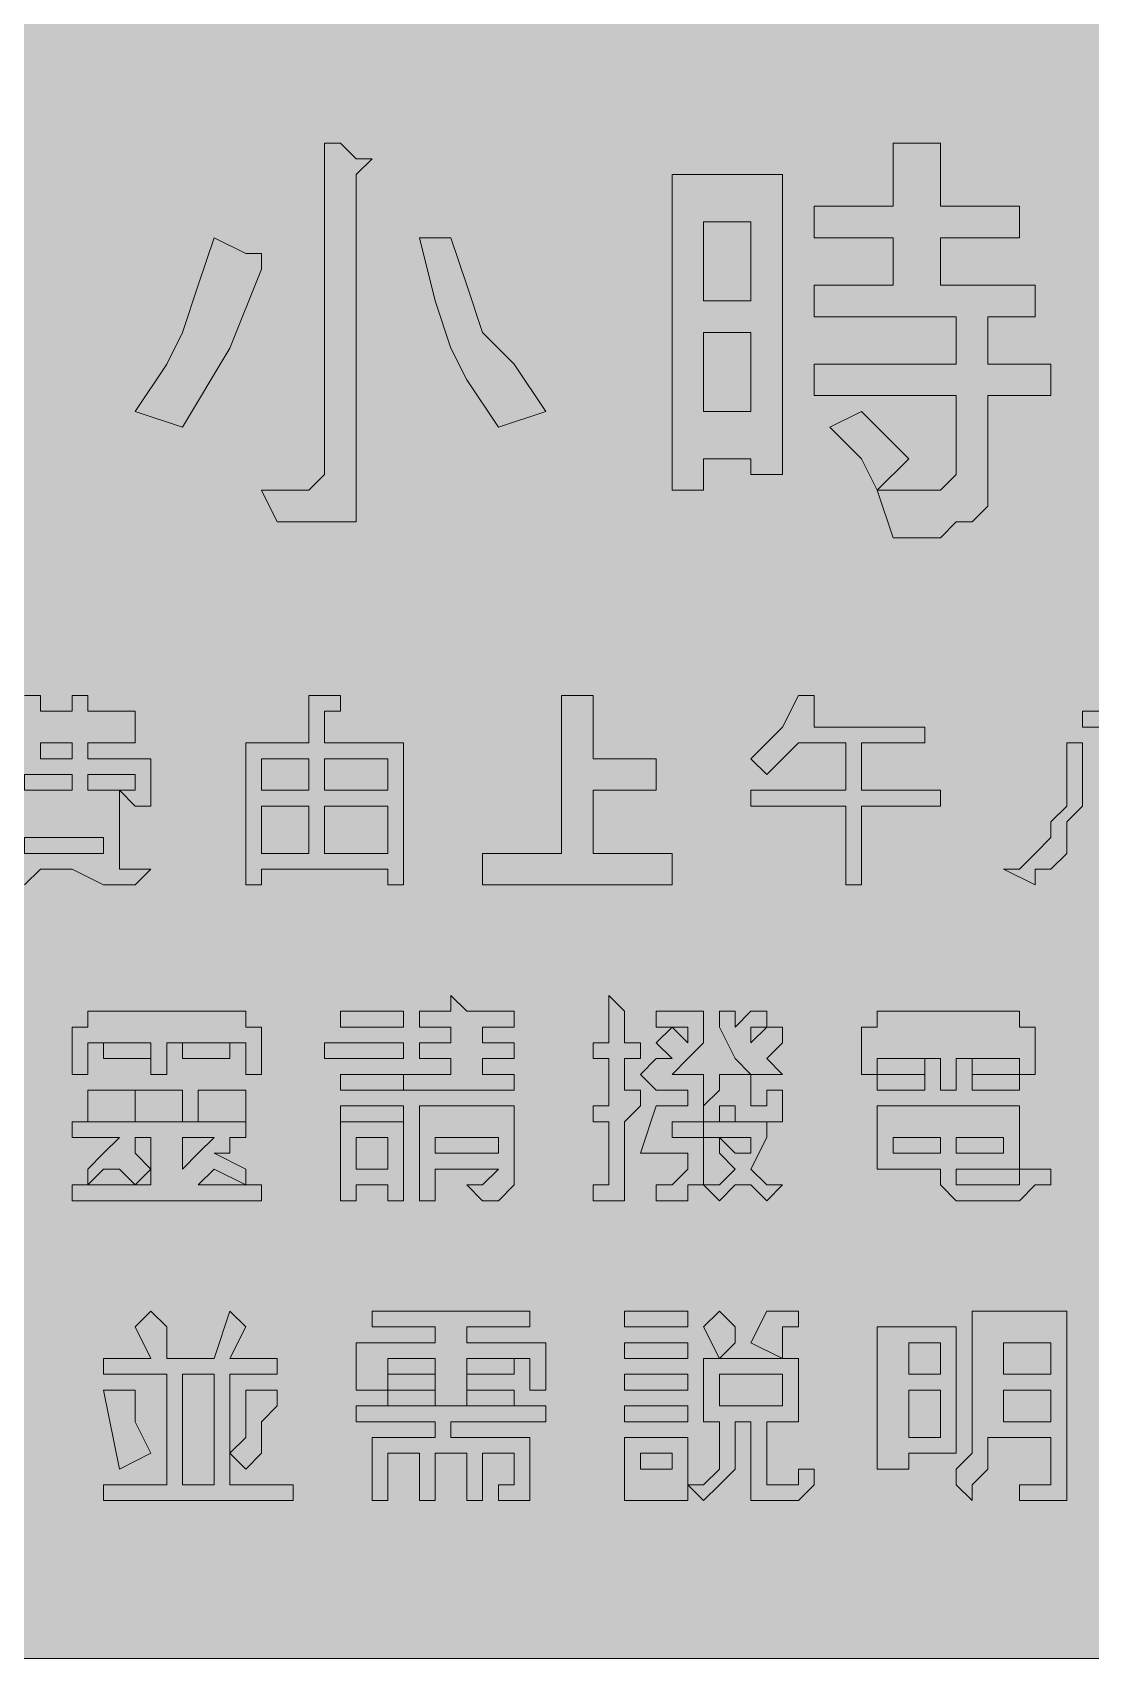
# Model space of a CAD drawing. Header units: metres. Extents: x 9 to 558, y 12 to 260.
# Drawn here: x 201.8 to 282.2, y 12.5 to 136.1 of the extents above; entities that cross this region are included whole.
import ezdxf

# ---------------------------------------------------------------- set-up
doc = ezdxf.new("R2010")
doc.units = ezdxf.units.M
doc.layers.add('FILL_BLACK_000000', color=7, linetype='Continuous', true_color=0x000000)
doc.layers.add('FILL_YELLOW_FFFF00', color=7, linetype='Continuous', true_color=0xffff00)

msp = doc.modelspace()

# ---------------------------------------------------------------- hatches: boundary and pattern name
at = {"layer": 'FILL_BLACK_000000', "true_color": 0x000000}
h = msp.add_hatch(color=7, dxfattribs=at)
h.dxf.hatch_style = 1
h.paths.add_polyline_path([(226.41, 126.48), (227.61, 126.48), (226.41, 125.28), (226.41, 102.48), (226.41, 100.08), (226.41, 98.88), (225.21, 98.88), (222.81, 98.88), (220.41, 98.88), (219.21, 101.28), (221.61, 101.28), (222.81, 101.28), (224.01, 102.48), (224.01, 103.68), (224.01, 127.68), (225.21, 127.68), (226.41, 126.48)])
h = msp.add_hatch(color=7, dxfattribs=at)
h.dxf.hatch_style = 1
h.paths.add_polyline_path([(267.21, 120.48), (261.21, 120.48), (261.21, 122.88), (267.21, 122.88), (267.21, 127.68), (270.81, 127.68), (270.81, 126.48), (270.81, 122.88), (276.81, 122.88), (276.81, 120.48), (270.81, 120.48), (270.81, 116.88), (278.01, 116.88), (278.01, 114.48), (274.41, 114.48), (274.41, 110.88), (279.21, 110.88), (279.21, 108.48), (274.41, 108.48), (274.41, 101.28), (274.41, 100.08), (273.21, 98.88), (272.01, 98.88), (270.81, 97.68), (267.21, 97.68), (266.01, 101.28), (269.61, 101.28), (270.81, 101.28), (272.01, 102.48), (272.01, 108.48), (261.21, 108.48), (261.21, 110.88), (272.01, 110.88), (272.01, 114.48), (261.21, 114.48), (261.21, 116.88), (267.21, 116.88), (267.21, 120.48)])
h = msp.add_hatch(color=7, dxfattribs=at)
h.dxf.hatch_style = 1
h.paths.add_polyline_path([(256.41, 102.48), (256.41, 103.68), (252.81, 103.68), (252.81, 101.28), (250.41, 101.28), (250.41, 102.48), (250.41, 125.28), (258.81, 125.28), (258.81, 102.48), (256.41, 102.48)])
h.paths.add_polyline_path([(252.81, 121.68), (252.81, 115.68), (256.41, 115.68), (256.41, 121.68), (252.81, 121.68)], flags=16)
h.paths.add_polyline_path([(256.41, 113.28), (252.81, 113.28), (252.81, 107.28), (256.41, 107.28), (256.41, 113.28)], flags=16)
h = msp.add_hatch(color=7, dxfattribs=at)
h.dxf.hatch_style = 1
h.paths.add_polyline_path([(212.01, 110.88), (213.21, 113.28), (214.41, 116.88), (215.61, 120.48), (218.01, 119.28), (219.21, 119.28), (219.21, 118.08), (216.81, 112.08), (213.21, 106.08), (209.61, 107.28), (212.01, 110.88)])
h = msp.add_hatch(color=7, dxfattribs=at)
h.dxf.hatch_style = 1
h.paths.add_polyline_path([(234.81, 109.68), (233.61, 112.08), (232.41, 115.68), (231.21, 120.48), (233.61, 120.48), (234.81, 116.88), (236.01, 113.28), (238.41, 110.88), (240.81, 107.28), (237.21, 106.08), (234.81, 109.68)])
h = msp.add_hatch(color=7, dxfattribs=at)
h.dxf.hatch_style = 1
h.paths.add_polyline_path([(266.01, 106.08), (268.41, 103.68), (266.01, 101.28), (264.81, 103.68), (262.41, 106.08), (264.81, 107.28), (266.01, 106.08)])
h = msp.add_hatch(color=7, dxfattribs=at)
h.dxf.hatch_style = 1
h.paths.add_polyline_path([(197.61, 71.28), (201.21, 72.48), (198.81, 72.48), (198.81, 77.28), (197.61, 78.48), (198.81, 79.68), (197.61, 79.68), (197.61, 83.28), (197.61, 84.48), (201.21, 84.48), (201.21, 85.68), (202.41, 85.68), (202.41, 84.48), (204.81, 84.48), (204.81, 85.68), (206.01, 85.68), (206.01, 84.48), (209.61, 84.48), (209.61, 82.08), (206.01, 82.08), (206.01, 80.88), (210.81, 80.88), (210.81, 79.68), (210.81, 78.48), (210.81, 77.28), (209.61, 77.28), (208.41, 78.48), (208.41, 72.48), (210.81, 72.48), (209.61, 71.28), (207.21, 71.28), (204.81, 72.48), (202.41, 72.48), (201.21, 71.28), (198.81, 70.08), (197.61, 71.28)])
h.paths.add_polyline_path([(209.61, 78.48), (209.61, 79.68), (206.01, 79.68), (206.01, 78.48), (208.41, 78.48), (209.61, 78.48)], flags=16)
h.paths.add_polyline_path([(198.81, 82.08), (198.81, 80.88), (201.21, 80.88), (201.21, 82.08), (198.81, 82.08)], flags=16)
h.paths.add_polyline_path([(204.81, 82.08), (202.41, 82.08), (202.41, 80.88), (204.81, 80.88), (204.81, 82.08)], flags=16)
h.paths.add_polyline_path([(204.81, 78.48), (204.81, 79.68), (201.21, 79.68), (201.21, 78.48), (204.81, 78.48)], flags=16)
h.paths.add_polyline_path([(207.21, 74.88), (201.21, 74.88), (201.21, 73.68), (207.21, 73.68), (207.21, 74.88)], flags=16)
h = msp.add_hatch(color=7, dxfattribs=at)
h.dxf.hatch_style = 1
h.paths.add_polyline_path([(225.21, 84.48), (224.01, 84.48), (224.01, 82.08), (230.01, 82.08), (230.01, 71.28), (228.81, 71.28), (228.81, 72.48), (219.21, 72.48), (219.21, 71.28), (218.01, 71.28), (218.01, 82.08), (222.81, 82.08), (222.81, 85.68), (224.01, 85.68), (225.21, 85.68), (225.21, 84.48)])
h.paths.add_polyline_path([(222.81, 78.48), (222.81, 80.88), (219.21, 80.88), (219.21, 78.48), (222.81, 78.48)], flags=16)
h.paths.add_polyline_path([(224.01, 78.48), (228.81, 78.48), (228.81, 80.88), (224.01, 80.88), (224.01, 78.48)], flags=16)
h.paths.add_polyline_path([(219.21, 77.28), (219.21, 73.68), (222.81, 73.68), (222.81, 77.28), (219.21, 77.28)], flags=16)
h.paths.add_polyline_path([(228.81, 77.28), (224.01, 77.28), (224.01, 73.68), (228.81, 73.68), (228.81, 77.28)], flags=16)
h = msp.add_hatch(color=7, dxfattribs=at)
h.dxf.hatch_style = 1
h.paths.add_polyline_path([(244.41, 85.68), (244.41, 84.48), (244.41, 80.88), (249.21, 80.88), (249.21, 78.48), (244.41, 78.48), (244.41, 73.68), (250.41, 73.68), (250.41, 71.28), (236.01, 71.28), (236.01, 73.68), (242.01, 73.68), (242.01, 85.68), (243.21, 85.68), (244.41, 85.68)])
h = msp.add_hatch(color=7, dxfattribs=at)
h.dxf.hatch_style = 1
h.paths.add_polyline_path([(269.61, 83.28), (269.61, 82.08), (264.81, 82.08), (264.81, 78.48), (270.81, 78.48), (270.81, 77.28), (264.81, 77.28), (264.81, 71.28), (263.61, 71.28), (263.61, 77.28), (256.41, 77.28), (256.41, 78.48), (263.61, 78.48), (263.61, 82.08), (260.01, 82.08), (257.61, 79.68), (256.41, 80.88), (258.81, 83.28), (260.01, 85.68), (261.21, 85.68), (261.21, 84.48), (261.21, 83.28), (269.61, 83.28)])
h = msp.add_hatch(color=7, dxfattribs=at)
h.dxf.hatch_style = 1
h.paths.add_polyline_path([(286.41, 84.48), (286.41, 82.08), (286.41, 80.88), (286.41, 79.68), (287.61, 77.28), (287.61, 76.08), (288.81, 74.88), (288.81, 73.68), (290.01, 73.68), (291.21, 72.48), (288.81, 71.28), (288.81, 72.48), (287.61, 73.68), (286.41, 74.88), (286.41, 76.08), (285.21, 77.28), (285.21, 78.48), (285.21, 79.68), (285.21, 82.08), (285.21, 83.28), (281.61, 83.28), (281.61, 84.48), (286.41, 84.48)])
h = msp.add_hatch(color=7, dxfattribs=at)
h.dxf.hatch_style = 1
h.paths.add_polyline_path([(276.81, 72.48), (278.01, 73.68), (279.21, 74.88), (279.21, 76.08), (280.41, 77.28), (280.41, 79.68), (280.41, 80.88), (280.41, 82.08), (281.61, 82.08), (281.61, 79.68), (281.61, 78.48), (281.61, 77.28), (280.41, 76.08), (280.41, 73.68), (279.21, 72.48), (278.01, 72.48), (278.01, 71.28), (275.61, 72.48), (276.81, 72.48)])
h = msp.add_hatch(color=7, dxfattribs=at)
h.dxf.hatch_style = 1
h.paths.add_polyline_path([(231.21, 61.68), (233.61, 61.68), (233.61, 62.88), (234.81, 61.68), (236.01, 61.68), (238.41, 61.68), (238.41, 60.48), (236.01, 60.48), (236.01, 59.28), (238.41, 59.28), (238.41, 58.08), (236.01, 58.08), (236.01, 56.88), (238.41, 56.88), (238.41, 55.68), (230.01, 55.68), (230.01, 56.88), (233.61, 56.88), (233.61, 58.08), (231.21, 58.08), (231.21, 59.28), (233.61, 59.28), (233.61, 60.48), (231.21, 60.48), (231.21, 61.68)])
h = msp.add_hatch(color=7, dxfattribs=at)
h.dxf.hatch_style = 1
h.paths.add_polyline_path([(245.61, 54.48), (245.61, 58.08), (244.41, 58.08), (244.41, 59.28), (245.61, 59.28), (245.61, 62.88), (246.81, 61.68), (246.81, 59.28), (248.01, 59.28), (248.01, 58.08), (246.81, 58.08), (246.81, 55.68), (248.01, 55.68), (248.01, 54.48), (246.81, 53.28), (246.81, 49.68), (246.81, 48.48), (246.81, 47.28), (245.61, 47.28), (244.41, 47.28), (244.41, 48.48), (245.61, 48.48), (245.61, 49.68), (245.61, 53.28), (244.41, 53.28), (244.41, 54.48), (245.61, 54.48)])
h = msp.add_hatch(color=7, dxfattribs=at)
h.dxf.hatch_style = 1
h.paths.add_polyline_path([(218.01, 61.68), (218.01, 60.48), (219.21, 60.48), (219.21, 56.88), (218.01, 56.88), (218.01, 59.28), (212.01, 59.28), (212.01, 56.88), (210.81, 56.88), (210.81, 59.28), (206.01, 59.28), (206.01, 56.88), (204.81, 56.88), (204.81, 60.48), (206.01, 60.48), (206.01, 61.68), (218.01, 61.68)])
h = msp.add_hatch(color=7, dxfattribs=at)
h.dxf.hatch_style = 1
h.paths.add_polyline_path([(230.01, 61.68), (230.01, 60.48), (225.21, 60.48), (225.21, 61.68), (230.01, 61.68)])
h = msp.add_hatch(color=7, dxfattribs=at)
h.dxf.hatch_style = 1
h.paths.add_polyline_path([(249.21, 61.68), (252.81, 61.68), (252.81, 60.48), (252.81, 59.28), (251.61, 58.08), (250.41, 56.88), (252.81, 56.88), (252.81, 53.28), (250.41, 53.28), (250.41, 52.08), (252.81, 52.08), (252.81, 49.68), (252.81, 48.48), (251.61, 48.48), (251.61, 47.28), (250.41, 47.28), (249.21, 47.28), (249.21, 48.48), (250.41, 48.48), (251.61, 49.68), (251.61, 50.88), (249.21, 50.88), (248.01, 50.88), (249.21, 54.48), (251.61, 54.48), (251.61, 55.68), (249.21, 55.68), (248.01, 56.88), (249.21, 58.08), (250.41, 58.08), (249.21, 59.28), (250.41, 60.48), (249.21, 60.48), (249.21, 61.68)])
h.paths.add_polyline_path([(251.61, 59.28), (251.61, 60.48), (250.41, 60.48), (251.61, 59.28)], flags=16)
h = msp.add_hatch(color=7, dxfattribs=at)
h.dxf.hatch_style = 1
h.paths.add_polyline_path([(258.81, 59.28), (257.61, 58.08), (258.81, 56.88), (256.41, 56.88), (255.21, 58.08), (254.01, 60.48), (254.01, 61.68), (255.21, 61.68), (255.21, 60.48), (256.41, 61.68), (257.61, 61.68), (257.61, 60.48), (258.81, 60.48), (258.81, 59.28)])
h.paths.add_polyline_path([(256.41, 60.48), (256.41, 59.28), (257.61, 60.48), (256.41, 60.48)], flags=16)
h = msp.add_hatch(color=7, dxfattribs=at)
h.dxf.hatch_style = 1
h.paths.add_polyline_path([(276.81, 61.68), (276.81, 60.48), (278.01, 60.48), (278.01, 56.88), (276.81, 56.88), (276.81, 58.08), (272.01, 58.08), (272.01, 55.68), (270.81, 55.68), (270.81, 58.08), (266.01, 58.08), (266.01, 56.88), (264.81, 56.88), (264.81, 60.48), (266.01, 60.48), (266.01, 61.68), (276.81, 61.68)])
h = msp.add_hatch(color=7, dxfattribs=at)
h.dxf.hatch_style = 1
h.paths.add_polyline_path([(210.81, 59.28), (210.81, 58.08), (207.21, 58.08), (207.21, 59.28), (210.81, 59.28)])
h = msp.add_hatch(color=7, dxfattribs=at)
h.dxf.hatch_style = 1
h.paths.add_polyline_path([(216.81, 59.28), (216.81, 58.08), (213.21, 58.08), (213.21, 59.28), (216.81, 59.28)])
h = msp.add_hatch(color=7, dxfattribs=at)
h.dxf.hatch_style = 1
h.paths.add_polyline_path([(230.01, 59.28), (230.01, 58.08), (224.01, 58.08), (224.01, 59.28), (230.01, 59.28)])
h = msp.add_hatch(color=7, dxfattribs=at)
h.dxf.hatch_style = 1
h.paths.add_polyline_path([(230.01, 56.88), (230.01, 55.68), (225.21, 55.68), (225.21, 56.88), (230.01, 56.88)])
h = msp.add_hatch(color=7, dxfattribs=at)
h.dxf.hatch_style = 1
h.paths.add_polyline_path([(252.81, 53.28), (252.81, 54.48), (254.01, 55.68), (254.01, 56.88), (255.21, 56.88), (256.41, 56.88), (256.41, 54.48), (257.61, 54.48), (257.61, 55.68), (258.81, 55.68), (258.81, 54.48), (258.81, 53.28), (257.61, 53.28), (256.41, 53.28), (255.21, 53.28), (255.21, 54.48), (254.01, 54.48), (254.01, 53.28), (252.81, 53.28)])
h = msp.add_hatch(color=7, dxfattribs=at)
h.dxf.hatch_style = 1
h.paths.add_polyline_path([(269.61, 58.08), (269.61, 56.88), (266.01, 56.88), (266.01, 58.08), (269.61, 58.08)])
h = msp.add_hatch(color=7, dxfattribs=at)
h.dxf.hatch_style = 1
h.paths.add_polyline_path([(269.61, 56.88), (269.61, 55.68), (266.01, 55.68), (266.01, 56.88), (269.61, 56.88)])
h = msp.add_hatch(color=7, dxfattribs=at)
h.dxf.hatch_style = 1
h.paths.add_polyline_path([(276.81, 58.08), (276.81, 56.88), (273.21, 56.88), (273.21, 58.08), (276.81, 58.08)])
h = msp.add_hatch(color=7, dxfattribs=at)
h.dxf.hatch_style = 1
h.paths.add_polyline_path([(276.81, 56.88), (276.81, 55.68), (273.21, 55.68), (273.21, 56.88), (276.81, 56.88)])
h = msp.add_hatch(color=7, dxfattribs=at)
h.dxf.hatch_style = 1
h.paths.add_polyline_path([(209.61, 55.68), (209.61, 53.28), (206.01, 53.28), (206.01, 55.68), (209.61, 55.68)])
h = msp.add_hatch(color=7, dxfattribs=at)
h.dxf.hatch_style = 1
h.paths.add_polyline_path([(213.21, 55.68), (213.21, 53.28), (209.61, 53.28), (209.61, 55.68), (213.21, 55.68)])
h = msp.add_hatch(color=7, dxfattribs=at)
h.dxf.hatch_style = 1
h.paths.add_polyline_path([(218.01, 55.68), (218.01, 53.28), (214.41, 53.28), (214.41, 55.68), (218.01, 55.68)])
h = msp.add_hatch(color=7, dxfattribs=at)
h.dxf.hatch_style = 1
h.paths.add_polyline_path([(230.01, 54.48), (230.01, 53.28), (225.21, 53.28), (225.21, 54.48), (230.01, 54.48)])
h = msp.add_hatch(color=7, dxfattribs=at)
h.dxf.hatch_style = 1
h.paths.add_polyline_path([(238.41, 54.48), (238.41, 49.68), (238.41, 48.48), (237.21, 47.28), (236.01, 47.28), (234.81, 48.48), (236.01, 48.48), (237.21, 49.68), (232.41, 49.68), (232.41, 47.28), (231.21, 47.28), (231.21, 54.48), (238.41, 54.48)])
h.paths.add_polyline_path([(237.21, 52.08), (232.41, 52.08), (232.41, 50.88), (237.21, 50.88), (237.21, 52.08)], flags=16)
h = msp.add_hatch(color=7, dxfattribs=at)
h.dxf.hatch_style = 1
h.paths.add_polyline_path([(278.01, 48.48), (276.81, 47.28), (272.01, 47.28), (270.81, 48.48), (270.81, 49.68), (266.01, 49.68), (266.01, 54.48), (276.81, 54.48), (276.81, 49.68), (278.01, 49.68), (279.21, 49.68), (279.21, 48.48), (278.01, 48.48)])
h.paths.add_polyline_path([(272.01, 49.68), (272.01, 48.48), (273.21, 48.48), (276.81, 48.48), (276.81, 49.68), (272.01, 49.68)], flags=16)
h.paths.add_polyline_path([(272.01, 52.08), (272.01, 50.88), (275.61, 50.88), (275.61, 52.08), (272.01, 52.08)], flags=16)
h.paths.add_polyline_path([(270.81, 52.08), (267.21, 52.08), (267.21, 50.88), (270.81, 50.88), (270.81, 52.08)], flags=16)
h = msp.add_hatch(color=7, dxfattribs=at)
h.dxf.hatch_style = 1
h.paths.add_polyline_path([(206.01, 48.48), (206.01, 49.68), (207.21, 50.88), (208.41, 52.08), (204.81, 52.08), (204.81, 53.28), (218.01, 53.28), (218.01, 52.08), (216.81, 52.08), (216.81, 50.88), (215.61, 50.88), (218.01, 49.68), (218.01, 48.48), (219.21, 48.48), (219.21, 47.28), (204.81, 47.28), (204.81, 48.48), (206.01, 48.48)])
h.paths.add_polyline_path([(209.61, 48.48), (208.41, 49.68), (207.21, 49.68), (206.01, 48.48), (209.61, 48.48)], flags=16)
h.paths.add_polyline_path([(210.81, 48.48), (210.81, 49.68), (209.61, 48.48), (210.81, 48.48)], flags=16)
h.paths.add_polyline_path([(210.81, 52.08), (209.61, 52.08), (209.61, 50.88), (210.81, 49.68), (210.81, 52.08)], flags=16)
h.paths.add_polyline_path([(215.61, 49.68), (214.41, 48.48), (218.01, 48.48), (215.61, 49.68)], flags=16)
h.paths.add_polyline_path([(213.21, 52.08), (213.21, 49.68), (214.41, 50.88), (215.61, 52.08), (213.21, 52.08)], flags=16)
h = msp.add_hatch(color=7, dxfattribs=at)
h.dxf.hatch_style = 1
h.paths.add_polyline_path([(230.01, 53.28), (230.01, 47.28), (228.81, 47.28), (228.81, 48.48), (226.41, 48.48), (226.41, 47.28), (225.21, 47.28), (225.21, 53.28), (230.01, 53.28)])
h.paths.add_polyline_path([(228.81, 52.08), (226.41, 52.08), (226.41, 49.68), (228.81, 49.68), (228.81, 52.08)], flags=16)
h = msp.add_hatch(color=7, dxfattribs=at)
h.dxf.hatch_style = 1
h.paths.add_polyline_path([(252.81, 53.28), (257.61, 53.28), (257.61, 52.08), (256.41, 49.68), (257.61, 48.48), (258.81, 48.48), (257.61, 47.28), (256.41, 48.48), (255.21, 48.48), (254.01, 47.28), (252.81, 48.48), (254.01, 48.48), (255.21, 49.68), (254.01, 50.88), (254.01, 52.08), (252.81, 52.08), (252.81, 53.28)])
h.paths.add_polyline_path([(255.21, 50.88), (256.41, 50.88), (256.41, 52.08), (254.01, 52.08), (255.21, 50.88)], flags=16)
h = msp.add_hatch(color=7, dxfattribs=at)
h.dxf.hatch_style = 1
h.paths.add_polyline_path([(209.61, 37.68), (210.81, 38.88), (212.01, 37.68), (212.01, 36.48), (212.01, 35.28), (215.61, 35.28), (216.81, 38.88), (218.01, 37.68), (216.81, 35.28), (220.41, 35.28), (220.41, 34.08), (216.81, 34.08), (216.81, 25.68), (221.61, 25.68), (221.61, 24.48), (207.21, 24.48), (207.21, 25.68), (212.01, 25.68), (212.01, 34.08), (207.21, 34.08), (207.21, 35.28), (210.81, 35.28), (209.61, 37.68)])
h.paths.add_polyline_path([(215.61, 34.08), (213.21, 34.08), (213.21, 25.68), (215.61, 25.68), (215.61, 34.08)], flags=16)
h = msp.add_hatch(color=7, dxfattribs=at)
h.dxf.hatch_style = 1
h.paths.add_polyline_path([(240.81, 36.48), (240.81, 32.88), (239.61, 32.88), (239.61, 35.28), (234.81, 35.28), (234.81, 31.68), (232.41, 31.68), (232.41, 35.28), (228.81, 35.28), (228.81, 32.88), (226.41, 32.88), (226.41, 36.48), (232.41, 36.48), (232.41, 37.68), (227.61, 37.68), (227.61, 38.88), (239.61, 38.88), (239.61, 37.68), (234.81, 37.68), (234.81, 36.48), (240.81, 36.48)])
h = msp.add_hatch(color=7, dxfattribs=at)
h.dxf.hatch_style = 1
h.paths.add_polyline_path([(251.61, 38.88), (251.61, 37.68), (246.81, 37.68), (246.81, 38.88), (251.61, 38.88)])
h = msp.add_hatch(color=7, dxfattribs=at)
h.dxf.hatch_style = 1
h.paths.add_polyline_path([(252.81, 37.68), (254.01, 38.88), (255.21, 37.68), (255.21, 36.48), (254.01, 35.28), (252.81, 37.68)])
h = msp.add_hatch(color=7, dxfattribs=at)
h.dxf.hatch_style = 1
h.paths.add_polyline_path([(257.61, 38.88), (258.81, 38.88), (260.01, 38.88), (260.01, 37.68), (258.81, 37.68), (258.81, 35.28), (256.41, 36.48), (257.61, 38.88)])
h = msp.add_hatch(color=7, dxfattribs=at)
h.dxf.hatch_style = 1
h.paths.add_polyline_path([(280.41, 25.68), (280.41, 24.48), (279.21, 24.48), (276.81, 24.48), (276.81, 25.68), (278.01, 25.68), (279.21, 25.68), (279.21, 26.88), (279.21, 29.28), (274.41, 29.28), (274.41, 28.08), (274.41, 26.88), (273.21, 25.68), (273.21, 24.48), (272.01, 25.68), (272.01, 26.88), (273.21, 28.08), (273.21, 29.28), (273.21, 30.48), (273.21, 38.88), (280.41, 38.88), (280.41, 26.88), (280.41, 25.68)])
h.paths.add_polyline_path([(275.61, 36.48), (275.61, 34.08), (279.21, 34.08), (279.21, 36.48), (275.61, 36.48)], flags=16)
h.paths.add_polyline_path([(279.21, 32.88), (275.61, 32.88), (275.61, 30.48), (279.21, 30.48), (279.21, 32.88)], flags=16)
h = msp.add_hatch(color=7, dxfattribs=at)
h.dxf.hatch_style = 1
h.paths.add_polyline_path([(270.81, 28.08), (268.41, 28.08), (268.41, 26.88), (266.01, 26.88), (266.01, 37.68), (272.01, 37.68), (272.01, 28.08), (270.81, 28.08)])
h.paths.add_polyline_path([(268.41, 36.48), (268.41, 34.08), (270.81, 34.08), (270.81, 36.48), (268.41, 36.48)], flags=16)
h.paths.add_polyline_path([(270.81, 32.88), (268.41, 32.88), (268.41, 29.28), (270.81, 29.28), (270.81, 32.88)], flags=16)
h = msp.add_hatch(color=7, dxfattribs=at)
h.dxf.hatch_style = 1
h.paths.add_polyline_path([(251.61, 36.48), (251.61, 35.28), (246.81, 35.28), (246.81, 36.48), (251.61, 36.48)])
h = msp.add_hatch(color=7, dxfattribs=at)
h.dxf.hatch_style = 1
h.paths.add_polyline_path([(232.41, 35.28), (232.41, 34.08), (228.81, 34.08), (228.81, 35.28), (232.41, 35.28)])
h = msp.add_hatch(color=7, dxfattribs=at)
h.dxf.hatch_style = 1
h.paths.add_polyline_path([(238.41, 35.28), (238.41, 34.08), (234.81, 34.08), (234.81, 35.28), (238.41, 35.28)])
h = msp.add_hatch(color=7, dxfattribs=at)
h.dxf.hatch_style = 1
h.paths.add_polyline_path([(260.01, 35.28), (260.01, 30.48), (257.61, 30.48), (257.61, 26.88), (257.61, 25.68), (258.81, 25.68), (260.01, 25.68), (260.01, 26.88), (261.21, 26.88), (261.21, 25.68), (260.01, 24.48), (258.81, 24.48), (257.61, 24.48), (256.41, 24.48), (256.41, 25.68), (256.41, 26.88), (256.41, 30.48), (255.21, 30.48), (255.21, 28.08), (255.21, 26.88), (254.01, 25.68), (252.81, 24.48), (251.61, 25.68), (252.81, 25.68), (254.01, 26.88), (254.01, 28.08), (254.01, 30.48), (252.81, 30.48), (252.81, 35.28), (260.01, 35.28)])
h.paths.add_polyline_path([(258.81, 34.08), (254.01, 34.08), (254.01, 31.68), (258.81, 31.68), (258.81, 34.08)], flags=16)
h = msp.add_hatch(color=7, dxfattribs=at)
h.dxf.hatch_style = 1
h.paths.add_polyline_path([(251.61, 34.08), (251.61, 32.88), (246.81, 32.88), (246.81, 34.08), (251.61, 34.08)])
h = msp.add_hatch(color=7, dxfattribs=at)
h.dxf.hatch_style = 1
h.paths.add_polyline_path([(209.61, 30.48), (210.81, 28.08), (208.41, 26.88), (207.21, 32.88), (209.61, 32.88), (209.61, 30.48)])
h = msp.add_hatch(color=7, dxfattribs=at)
h.dxf.hatch_style = 1
h.paths.add_polyline_path([(218.01, 29.28), (218.01, 30.48), (218.01, 31.68), (218.01, 32.88), (220.41, 32.88), (220.41, 31.68), (219.21, 30.48), (219.21, 29.28), (219.21, 28.08), (218.01, 26.88), (216.81, 28.08), (218.01, 29.28)])
h = msp.add_hatch(color=7, dxfattribs=at)
h.dxf.hatch_style = 1
h.paths.add_polyline_path([(232.41, 32.88), (232.41, 31.68), (228.81, 31.68), (228.81, 32.88), (232.41, 32.88)])
h = msp.add_hatch(color=7, dxfattribs=at)
h.dxf.hatch_style = 1
h.paths.add_polyline_path([(238.41, 32.88), (238.41, 31.68), (234.81, 31.68), (234.81, 32.88), (238.41, 32.88)])
h = msp.add_hatch(color=7, dxfattribs=at)
h.dxf.hatch_style = 1
h.paths.add_polyline_path([(240.81, 30.48), (233.61, 30.48), (233.61, 29.28), (239.61, 29.28), (239.61, 25.68), (239.61, 24.48), (238.41, 24.48), (237.21, 24.48), (237.21, 25.68), (238.41, 25.68), (238.41, 26.88), (238.41, 28.08), (236.01, 28.08), (236.01, 24.48), (234.81, 24.48), (234.81, 28.08), (232.41, 28.08), (232.41, 24.48), (231.21, 24.48), (231.21, 28.08), (228.81, 28.08), (228.81, 24.48), (227.61, 24.48), (227.61, 29.28), (232.41, 29.28), (232.41, 30.48), (226.41, 30.48), (226.41, 31.68), (240.81, 31.68), (240.81, 30.48)])
h = msp.add_hatch(color=7, dxfattribs=at)
h.dxf.hatch_style = 1
h.paths.add_polyline_path([(251.61, 31.68), (251.61, 30.48), (246.81, 30.48), (246.81, 31.68), (251.61, 31.68)])
h = msp.add_hatch(color=7, dxfattribs=at)
h.dxf.hatch_style = 1
h.paths.add_polyline_path([(251.61, 29.28), (251.61, 24.48), (250.41, 24.48), (248.01, 24.48), (246.81, 24.48), (246.81, 29.28), (251.61, 29.28)])
h.paths.add_polyline_path([(250.41, 28.08), (248.01, 28.08), (248.01, 26.88), (250.41, 26.88), (250.41, 28.08)], flags=16)
at = {"layer": 'FILL_YELLOW_FFFF00', "true_color": 0xffff00}
h = msp.add_hatch(color=7, dxfattribs=at)
h.dxf.hatch_style = 1
h.paths.add_polyline_path([(552.02, 259.66), (553.41, 259.53), (554.8, 259.17), (556.41, 258.48), (557.1, 256.87), (557.46, 255.48), (557.59, 254.09), (557.61, 252.48), (557.61, 19.68), (557.61, 16.08), (557.01, 15.33), (556.6, 14.56), (556.41, 13.68), (554.8, 12.99), (553.41, 12.63), (552.02, 12.5), (550.41, 12.48), (16.41, 12.48), (14.01, 12.48), (13.13, 12.67), (12.36, 13.08), (11.61, 13.68), (10.22, 15.29), (9.8, 16), (9.51, 16.68), (9.25, 18.07), (9.21, 19.68), (9.21, 252.48), (9.21, 256.08), (9.61, 256.13), (9.92, 256.29), (10.41, 256.83), (10.9, 257.6), (11.61, 258.48), (12.36, 259.08), (13.13, 259.49), (14.01, 259.68), (16.41, 259.68), (550.41, 259.68), (552.02, 259.66)])

# ---------------------------------------------------------------- linework, layer by layer
at = {"layer": 'FILL_BLACK_000000', "lineweight": 0, "true_color": 0x000000}
for points in [[(226.41, 126.48), (227.61, 126.48), (226.41, 125.28), (226.41, 102.48), (226.41, 100.08), (226.41, 98.88), (225.21, 98.88), (222.81, 98.88), (220.41, 98.88), (219.21, 101.28), (221.61, 101.28), (222.81, 101.28), (224.01, 102.48), (224.01, 103.68), (224.01, 127.68), (225.21, 127.68)], [(267.21, 120.48), (261.21, 120.48), (261.21, 122.88), (267.21, 122.88), (267.21, 127.68), (270.81, 127.68), (270.81, 126.48), (270.81, 122.88), (276.81, 122.88), (276.81, 120.48), (270.81, 120.48), (270.81, 116.88), (278.01, 116.88), (278.01, 114.48), (274.41, 114.48), (274.41, 110.88), (279.21, 110.88), (279.21, 108.48), (274.41, 108.48), (274.41, 101.28), (274.41, 100.08), (273.21, 98.88), (272.01, 98.88), (270.81, 97.68), (267.21, 97.68), (266.01, 101.28), (269.61, 101.28), (270.81, 101.28), (272.01, 102.48), (272.01, 108.48), (261.21, 108.48), (261.21, 110.88), (272.01, 110.88), (272.01, 114.48), (261.21, 114.48), (261.21, 116.88), (267.21, 116.88)], [(256.41, 102.48), (256.41, 103.68), (252.81, 103.68), (252.81, 101.28), (250.41, 101.28), (250.41, 102.48), (250.41, 125.28), (258.81, 125.28), (258.81, 102.48)], [(252.81, 121.68), (252.81, 115.68), (256.41, 115.68), (256.41, 121.68)], [(212.01, 110.88), (213.21, 113.28), (214.41, 116.88), (215.61, 120.48), (218.01, 119.28), (219.21, 119.28), (219.21, 118.08), (216.81, 112.08), (213.21, 106.08), (209.61, 107.28)], [(234.81, 109.68), (233.61, 112.08), (232.41, 115.68), (231.21, 120.48), (233.61, 120.48), (234.81, 116.88), (236.01, 113.28), (238.41, 110.88), (240.81, 107.28), (237.21, 106.08)], [(256.41, 113.28), (252.81, 113.28), (252.81, 107.28), (256.41, 107.28)], [(266.01, 106.08), (268.41, 103.68), (266.01, 101.28), (264.81, 103.68), (262.41, 106.08), (264.81, 107.28)], [(225.21, 84.48), (224.01, 84.48), (224.01, 82.08), (230.01, 82.08), (230.01, 71.28), (228.81, 71.28), (228.81, 72.48), (219.21, 72.48), (219.21, 71.28), (218.01, 71.28), (218.01, 82.08), (222.81, 82.08), (222.81, 85.68), (224.01, 85.68), (225.21, 85.68)], [(244.41, 85.68), (244.41, 84.48), (244.41, 80.88), (249.21, 80.88), (249.21, 78.48), (244.41, 78.48), (244.41, 73.68), (250.41, 73.68), (250.41, 71.28), (236.01, 71.28), (236.01, 73.68), (242.01, 73.68), (242.01, 85.68), (243.21, 85.68)], [(269.61, 83.28), (269.61, 82.08), (264.81, 82.08), (264.81, 78.48), (270.81, 78.48), (270.81, 77.28), (264.81, 77.28), (264.81, 71.28), (263.61, 71.28), (263.61, 77.28), (256.41, 77.28), (256.41, 78.48), (263.61, 78.48), (263.61, 82.08), (260.01, 82.08), (257.61, 79.68), (256.41, 80.88), (258.81, 83.28), (260.01, 85.68), (261.21, 85.68), (261.21, 84.48), (261.21, 83.28)], [(286.41, 84.48), (286.41, 82.08), (286.41, 80.88), (286.41, 79.68), (287.61, 77.28), (287.61, 76.08), (288.81, 74.88), (288.81, 73.68), (290.01, 73.68), (291.21, 72.48), (288.81, 71.28), (288.81, 72.48), (287.61, 73.68), (286.41, 74.88), (286.41, 76.08), (285.21, 77.28), (285.21, 78.48), (285.21, 79.68), (285.21, 82.08), (285.21, 83.28), (281.61, 83.28), (281.61, 84.48)], [(204.81, 82.08), (202.41, 82.08), (202.41, 80.88), (204.81, 80.88)], [(276.81, 72.48), (278.01, 73.68), (279.21, 74.88), (279.21, 76.08), (280.41, 77.28), (280.41, 79.68), (280.41, 80.88), (280.41, 82.08), (281.61, 82.08), (281.61, 79.68), (281.61, 78.48), (281.61, 77.28), (280.41, 76.08), (280.41, 73.68), (279.21, 72.48), (278.01, 72.48), (278.01, 71.28), (275.61, 72.48)], [(222.81, 78.48), (222.81, 80.88), (219.21, 80.88), (219.21, 78.48)], [(224.01, 78.48), (228.81, 78.48), (228.81, 80.88), (224.01, 80.88)], [(204.81, 78.48), (204.81, 79.68), (201.21, 79.68), (201.21, 78.48)], [(209.61, 78.48), (209.61, 79.68), (206.01, 79.68), (206.01, 78.48), (208.41, 78.48)], [(219.21, 77.28), (219.21, 73.68), (222.81, 73.68), (222.81, 77.28)], [(228.81, 77.28), (224.01, 77.28), (224.01, 73.68), (228.81, 73.68)], [(207.21, 74.88), (201.21, 74.88), (201.21, 73.68), (207.21, 73.68)], [(231.21, 61.68), (233.61, 61.68), (233.61, 62.88), (234.81, 61.68), (236.01, 61.68), (238.41, 61.68), (238.41, 60.48), (236.01, 60.48), (236.01, 59.28), (238.41, 59.28), (238.41, 58.08), (236.01, 58.08), (236.01, 56.88), (238.41, 56.88), (238.41, 55.68), (230.01, 55.68), (230.01, 56.88), (233.61, 56.88), (233.61, 58.08), (231.21, 58.08), (231.21, 59.28), (233.61, 59.28), (233.61, 60.48), (231.21, 60.48)], [(245.61, 54.48), (245.61, 58.08), (244.41, 58.08), (244.41, 59.28), (245.61, 59.28), (245.61, 62.88), (246.81, 61.68), (246.81, 59.28), (248.01, 59.28), (248.01, 58.08), (246.81, 58.08), (246.81, 55.68), (248.01, 55.68), (248.01, 54.48), (246.81, 53.28), (246.81, 49.68), (246.81, 48.48), (246.81, 47.28), (245.61, 47.28), (244.41, 47.28), (244.41, 48.48), (245.61, 48.48), (245.61, 49.68), (245.61, 53.28), (244.41, 53.28), (244.41, 54.48)], [(218.01, 61.68), (218.01, 60.48), (219.21, 60.48), (219.21, 56.88), (218.01, 56.88), (218.01, 59.28), (212.01, 59.28), (212.01, 56.88), (210.81, 56.88), (210.81, 59.28), (206.01, 59.28), (206.01, 56.88), (204.81, 56.88), (204.81, 60.48), (206.01, 60.48), (206.01, 61.68)], [(230.01, 61.68), (230.01, 60.48), (225.21, 60.48), (225.21, 61.68)], [(249.21, 61.68), (252.81, 61.68), (252.81, 60.48), (252.81, 59.28), (251.61, 58.08), (250.41, 56.88), (252.81, 56.88), (252.81, 53.28), (250.41, 53.28), (250.41, 52.08), (252.81, 52.08), (252.81, 49.68), (252.81, 48.48), (251.61, 48.48), (251.61, 47.28), (250.41, 47.28), (249.21, 47.28), (249.21, 48.48), (250.41, 48.48), (251.61, 49.68), (251.61, 50.88), (249.21, 50.88), (248.01, 50.88), (249.21, 54.48), (251.61, 54.48), (251.61, 55.68), (249.21, 55.68), (248.01, 56.88), (249.21, 58.08), (250.41, 58.08), (249.21, 59.28), (250.41, 60.48), (249.21, 60.48)], [(258.81, 59.28), (257.61, 58.08), (258.81, 56.88), (256.41, 56.88), (255.21, 58.08), (254.01, 60.48), (254.01, 61.68), (255.21, 61.68), (255.21, 60.48), (256.41, 61.68), (257.61, 61.68), (257.61, 60.48), (258.81, 60.48)], [(276.81, 61.68), (276.81, 60.48), (278.01, 60.48), (278.01, 56.88), (276.81, 56.88), (276.81, 58.08), (272.01, 58.08), (272.01, 55.68), (270.81, 55.68), (270.81, 58.08), (266.01, 58.08), (266.01, 56.88), (264.81, 56.88), (264.81, 60.48), (266.01, 60.48), (266.01, 61.68)], [(251.61, 59.28), (251.61, 60.48), (250.41, 60.48)], [(256.41, 60.48), (256.41, 59.28), (257.61, 60.48)], [(210.81, 59.28), (210.81, 58.08), (207.21, 58.08), (207.21, 59.28)], [(216.81, 59.28), (216.81, 58.08), (213.21, 58.08), (213.21, 59.28)], [(230.01, 59.28), (230.01, 58.08), (224.01, 58.08), (224.01, 59.28)], [(230.01, 56.88), (230.01, 55.68), (225.21, 55.68), (225.21, 56.88)], [(252.81, 53.28), (252.81, 54.48), (254.01, 55.68), (254.01, 56.88), (255.21, 56.88), (256.41, 56.88), (256.41, 54.48), (257.61, 54.48), (257.61, 55.68), (258.81, 55.68), (258.81, 54.48), (258.81, 53.28), (257.61, 53.28), (256.41, 53.28), (255.21, 53.28), (255.21, 54.48), (254.01, 54.48), (254.01, 53.28)], [(269.61, 58.08), (269.61, 56.88), (266.01, 56.88), (266.01, 58.08)], [(269.61, 56.88), (269.61, 55.68), (266.01, 55.68), (266.01, 56.88)], [(276.81, 58.08), (276.81, 56.88), (273.21, 56.88), (273.21, 58.08)], [(276.81, 56.88), (276.81, 55.68), (273.21, 55.68), (273.21, 56.88)], [(209.61, 55.68), (209.61, 53.28), (206.01, 53.28), (206.01, 55.68)], [(213.21, 55.68), (213.21, 53.28), (209.61, 53.28), (209.61, 55.68)], [(218.01, 55.68), (218.01, 53.28), (214.41, 53.28), (214.41, 55.68)], [(230.01, 54.48), (230.01, 53.28), (225.21, 53.28), (225.21, 54.48)], [(238.41, 54.48), (238.41, 49.68), (238.41, 48.48), (237.21, 47.28), (236.01, 47.28), (234.81, 48.48), (236.01, 48.48), (237.21, 49.68), (232.41, 49.68), (232.41, 47.28), (231.21, 47.28), (231.21, 54.48)], [(278.01, 48.48), (276.81, 47.28), (272.01, 47.28), (270.81, 48.48), (270.81, 49.68), (266.01, 49.68), (266.01, 54.48), (276.81, 54.48), (276.81, 49.68), (278.01, 49.68), (279.21, 49.68), (279.21, 48.48)], [(206.01, 48.48), (206.01, 49.68), (207.21, 50.88), (208.41, 52.08), (204.81, 52.08), (204.81, 53.28), (218.01, 53.28), (218.01, 52.08), (216.81, 52.08), (216.81, 50.88), (215.61, 50.88), (218.01, 49.68), (218.01, 48.48), (219.21, 48.48), (219.21, 47.28), (204.81, 47.28), (204.81, 48.48)], [(230.01, 53.28), (230.01, 47.28), (228.81, 47.28), (228.81, 48.48), (226.41, 48.48), (226.41, 47.28), (225.21, 47.28), (225.21, 53.28)], [(252.81, 53.28), (257.61, 53.28), (257.61, 52.08), (256.41, 49.68), (257.61, 48.48), (258.81, 48.48), (257.61, 47.28), (256.41, 48.48), (255.21, 48.48), (254.01, 47.28), (252.81, 48.48), (254.01, 48.48), (255.21, 49.68), (254.01, 50.88), (254.01, 52.08), (252.81, 52.08)], [(210.81, 52.08), (209.61, 52.08), (209.61, 50.88), (210.81, 49.68)], [(213.21, 52.08), (213.21, 49.68), (214.41, 50.88), (215.61, 52.08)], [(228.81, 52.08), (226.41, 52.08), (226.41, 49.68), (228.81, 49.68)], [(237.21, 52.08), (232.41, 52.08), (232.41, 50.88), (237.21, 50.88)], [(255.21, 50.88), (256.41, 50.88), (256.41, 52.08), (254.01, 52.08)], [(270.81, 52.08), (267.21, 52.08), (267.21, 50.88), (270.81, 50.88)], [(272.01, 52.08), (272.01, 50.88), (275.61, 50.88), (275.61, 52.08)], [(209.61, 48.48), (208.41, 49.68), (207.21, 49.68), (206.01, 48.48)], [(210.81, 48.48), (210.81, 49.68), (209.61, 48.48)], [(215.61, 49.68), (214.41, 48.48), (218.01, 48.48)], [(272.01, 49.68), (272.01, 48.48), (273.21, 48.48), (276.81, 48.48), (276.81, 49.68)], [(209.61, 37.68), (210.81, 38.88), (212.01, 37.68), (212.01, 36.48), (212.01, 35.28), (215.61, 35.28), (216.81, 38.88), (218.01, 37.68), (216.81, 35.28), (220.41, 35.28), (220.41, 34.08), (216.81, 34.08), (216.81, 25.68), (221.61, 25.68), (221.61, 24.48), (207.21, 24.48), (207.21, 25.68), (212.01, 25.68), (212.01, 34.08), (207.21, 34.08), (207.21, 35.28), (210.81, 35.28)], [(240.81, 36.48), (240.81, 32.88), (239.61, 32.88), (239.61, 35.28), (234.81, 35.28), (234.81, 31.68), (232.41, 31.68), (232.41, 35.28), (228.81, 35.28), (228.81, 32.88), (226.41, 32.88), (226.41, 36.48), (232.41, 36.48), (232.41, 37.68), (227.61, 37.68), (227.61, 38.88), (239.61, 38.88), (239.61, 37.68), (234.81, 37.68), (234.81, 36.48)], [(251.61, 38.88), (251.61, 37.68), (246.81, 37.68), (246.81, 38.88)], [(252.81, 37.68), (254.01, 38.88), (255.21, 37.68), (255.21, 36.48), (254.01, 35.28)], [(257.61, 38.88), (258.81, 38.88), (260.01, 38.88), (260.01, 37.68), (258.81, 37.68), (258.81, 35.28), (256.41, 36.48)], [(280.41, 25.68), (280.41, 24.48), (279.21, 24.48), (276.81, 24.48), (276.81, 25.68), (278.01, 25.68), (279.21, 25.68), (279.21, 26.88), (279.21, 29.28), (274.41, 29.28), (274.41, 28.08), (274.41, 26.88), (273.21, 25.68), (273.21, 24.48), (272.01, 25.68), (272.01, 26.88), (273.21, 28.08), (273.21, 29.28), (273.21, 30.48), (273.21, 38.88), (280.41, 38.88), (280.41, 26.88)], [(270.81, 28.08), (268.41, 28.08), (268.41, 26.88), (266.01, 26.88), (266.01, 37.68), (272.01, 37.68), (272.01, 28.08)], [(251.61, 36.48), (251.61, 35.28), (246.81, 35.28), (246.81, 36.48)], [(268.41, 36.48), (268.41, 34.08), (270.81, 34.08), (270.81, 36.48)], [(275.61, 36.48), (275.61, 34.08), (279.21, 34.08), (279.21, 36.48)], [(232.41, 35.28), (232.41, 34.08), (228.81, 34.08), (228.81, 35.28)], [(238.41, 35.28), (238.41, 34.08), (234.81, 34.08), (234.81, 35.28)], [(260.01, 35.28), (260.01, 30.48), (257.61, 30.48), (257.61, 26.88), (257.61, 25.68), (258.81, 25.68), (260.01, 25.68), (260.01, 26.88), (261.21, 26.88), (261.21, 25.68), (260.01, 24.48), (258.81, 24.48), (257.61, 24.48), (256.41, 24.48), (256.41, 25.68), (256.41, 26.88), (256.41, 30.48), (255.21, 30.48), (255.21, 28.08), (255.21, 26.88), (254.01, 25.68), (252.81, 24.48), (251.61, 25.68), (252.81, 25.68), (254.01, 26.88), (254.01, 28.08), (254.01, 30.48), (252.81, 30.48), (252.81, 35.28)], [(215.61, 34.08), (213.21, 34.08), (213.21, 25.68), (215.61, 25.68)], [(251.61, 34.08), (251.61, 32.88), (246.81, 32.88), (246.81, 34.08)], [(258.81, 34.08), (254.01, 34.08), (254.01, 31.68), (258.81, 31.68)], [(209.61, 30.48), (210.81, 28.08), (208.41, 26.88), (207.21, 32.88), (209.61, 32.88)], [(218.01, 29.28), (218.01, 30.48), (218.01, 31.68), (218.01, 32.88), (220.41, 32.88), (220.41, 31.68), (219.21, 30.48), (219.21, 29.28), (219.21, 28.08), (218.01, 26.88), (216.81, 28.08)], [(232.41, 32.88), (232.41, 31.68), (228.81, 31.68), (228.81, 32.88)], [(238.41, 32.88), (238.41, 31.68), (234.81, 31.68), (234.81, 32.88)], [(270.81, 32.88), (268.41, 32.88), (268.41, 29.28), (270.81, 29.28)], [(279.21, 32.88), (275.61, 32.88), (275.61, 30.48), (279.21, 30.48)], [(240.81, 30.48), (233.61, 30.48), (233.61, 29.28), (239.61, 29.28), (239.61, 25.68), (239.61, 24.48), (238.41, 24.48), (237.21, 24.48), (237.21, 25.68), (238.41, 25.68), (238.41, 26.88), (238.41, 28.08), (236.01, 28.08), (236.01, 24.48), (234.81, 24.48), (234.81, 28.08), (232.41, 28.08), (232.41, 24.48), (231.21, 24.48), (231.21, 28.08), (228.81, 28.08), (228.81, 24.48), (227.61, 24.48), (227.61, 29.28), (232.41, 29.28), (232.41, 30.48), (226.41, 30.48), (226.41, 31.68), (240.81, 31.68)], [(251.61, 31.68), (251.61, 30.48), (246.81, 30.48), (246.81, 31.68)], [(251.61, 29.28), (251.61, 24.48), (250.41, 24.48), (248.01, 24.48), (246.81, 24.48), (246.81, 29.28)], [(250.41, 28.08), (248.01, 28.08), (248.01, 26.88), (250.41, 26.88)]]:
    msp.add_lwpolyline(points, close=True, dxfattribs=at)
msp.add_lwpolyline([(201.21, 85.68), (202.41, 85.68), (202.41, 84.48), (204.81, 84.48), (204.81, 85.68), (206.01, 85.68), (206.01, 84.48), (209.61, 84.48), (209.61, 82.08), (206.01, 82.08), (206.01, 80.88), (210.81, 80.88), (210.81, 79.68), (210.81, 78.48), (210.81, 77.28), (209.61, 77.28), (208.41, 78.48), (208.41, 72.48), (210.81, 72.48), (209.61, 71.28), (207.21, 71.28), (204.81, 72.48), (202.41, 72.48), (201.21, 71.28)], dxfattribs=at)
at = {"layer": 'FILL_YELLOW_FFFF00', "lineweight": 0, "true_color": 0xffff00}
msp.add_lwpolyline([(550.41, 12.48), (16.41, 12.48), (14.01, 12.48), (13.13, 12.67), (12.36, 13.08), (11.61, 13.68), (10.22, 15.29), (9.8, 16), (9.51, 16.68), (9.25, 18.07), (9.21, 19.68), (9.21, 252.48), (9.21, 256.08), (9.61, 256.13), (9.92, 256.29), (10.41, 256.83), (10.9, 257.6), (11.61, 258.48), (12.36, 259.08), (13.13, 259.49), (14.01, 259.68), (16.41, 259.68), (550.41, 259.68)], dxfattribs=at)

doc.saveas('drawing.dxf')
